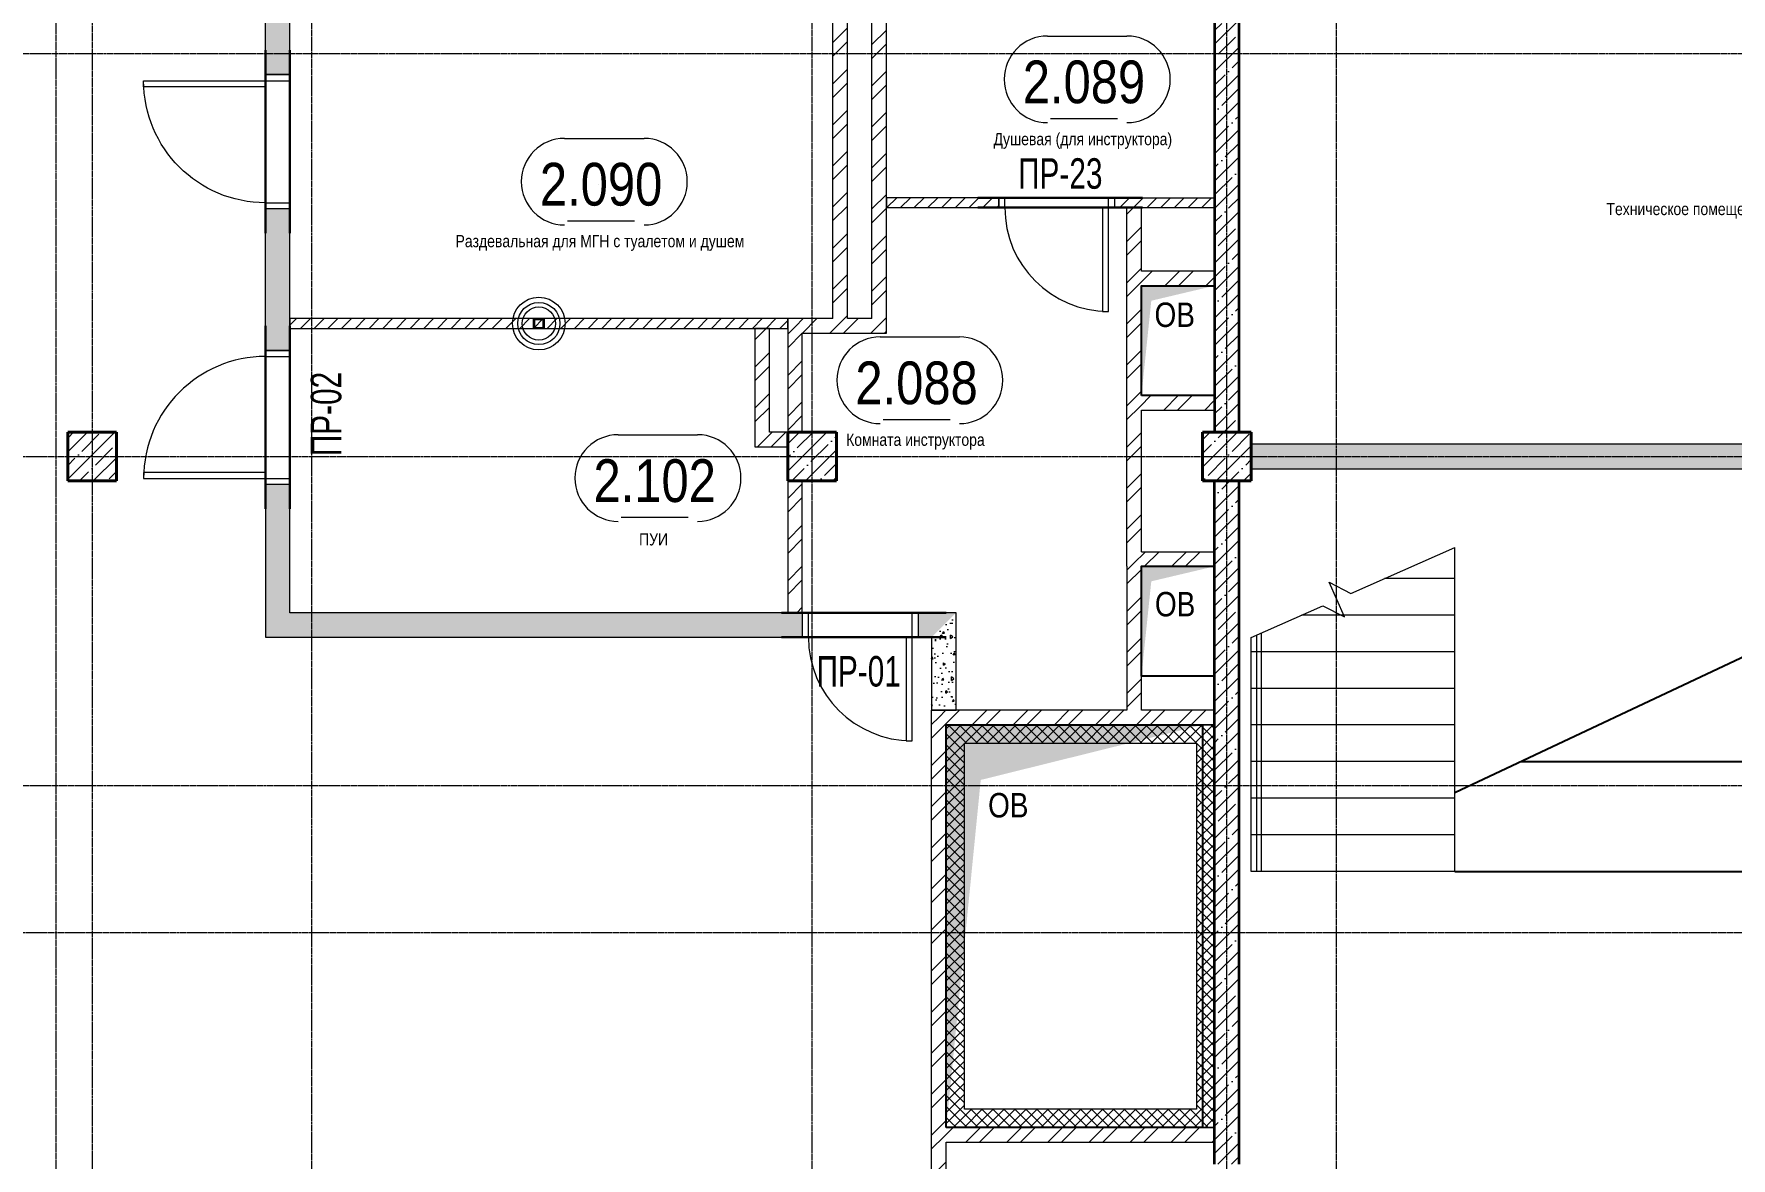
# Model space of a CAD drawing. Header units: millimetres. Extents: x -65509 to 912790, y 446 to 713294.
# Drawn here: x 160016 to 173929, y 200425 to 209639 of the extents above; entities that cross this region are included whole.
import ezdxf
from ezdxf.enums import TextEntityAlignment as Align

# ---------------------------------------------------------------- set-up
doc = ezdxf.new("R2010")
doc.units = ezdxf.units.MM
doc.linetypes.add('CENTER2', pattern=[28.575, 19.05, -3.175, 3.175, -3.175])
doc.linetypes.add('HIDDEN2', pattern=[4.7625, 3.175, -1.5875])
doc.layers.get('Defpoints').update_dxf_attribs({"color": 250})
for name, color, linetype, lineweight in [('АР_Area', 250, 'Continuous', 5), ('АР_Двери', 5, 'Continuous', 9), ('АР_Колонны', 250, 'Continuous', 30), ('АР_Стены ЖБ', 250, 'Continuous', 35), ('АР_Стены кирпич', 250, 'Continuous', 20), ('АР_Стены ПЕНОблок', 250, 'Continuous', 20), ('АР_Утеплитель', 250, 'Continuous', 0), ('АР_Ф_ЛК', 250, 'Continuous', 5), ('АР_Штриховка', 250, 'Continuous', 0), ('КМ_Фахверки', 250, 'Continuous', 25), ('ОВ_Шахты', 250, 'Continuous', 5), ('ОВ_Шахты_блок 4.1', 250, 'Continuous', 25), ('РД_Оси_100', 250, 'Continuous', 0)]:
    doc.layers.add(name, color=color, linetype=linetype, lineweight=lineweight)
for name, color, linetype, lineweight, plot in [('АР_Делит', 250, 'Continuous', 0, False), ('РД_Проем', 250, 'Continuous', 0, False), ('РД_проем_инж перемыч_подсчет', 250, 'Continuous', 30, False)]:
    doc.layers.add(name, color=color, linetype=linetype, lineweight=lineweight, plot=plot)
doc.layers.add('ЛК_Открытая', color=250, linetype='Continuous')
doc.layers.add('РД_Перемычка инж проемов', color=250, linetype='Continuous')
doc.styles.add('Arial0', font='arial.ttf')
doc.styles.add('style1', font='ARIALN.TTF')
doc.styles.add('ккк', font='isocpeur.ttf', dxfattribs={"width": 0.85, "oblique": 15})
pattern_1 = [(45, (142195.16, 127275.07), (-168.3798, 168.3798), []), (45, (142307.4, 127275.07), (-168.3798, 168.3798), [])]
pattern_2 = [(45, (142195.16, 127275.07), (-112.2532, 112.2532), []), (45, (142307.41, 127275.07), (-112.2532, 112.2532), [198.4375, -39.6875, 0, -39.6875])]
pattern_3 = [(45, (142195.16, 127275.07), (-168.3798, 168.3798), []), (45, (142307.4, 127275.07), (-168.3798, 168.3798), [])]
pattern_4 = [(45, (142195.16, 127275.07), (-168.3798, 168.3798), []), (45, (142307.4, 127275.07), (-168.3798, 168.3798), [])]
pattern_5 = [(45, (142195.16, 127275.07), (-112.2532, 112.2532), []), (45, (142307.41, 127275.07), (-112.2532, 112.2532), [198.4375, -39.6875, 0, -39.6875])]

# ---------------------------------------------------------------- blocks, each defined once
blk = doc.blocks.new('СОШ_2200_АР_ОСИ_М100_28.05.24')
at = {"layer": 'РД_Оси_100', "linetype": 'CENTER2'}
for p, q in [((20100, -6155), (20100, 139938.679)), ((27600, -6155), (27600, 139938.679)), ((119910, 82200), (-5954.958, 82200)), ((-5954.958, 78900), (119910, 78900)), ((119910, 76200), (-5954.958, 76200)), ((-5954.958, 75000), (119910, 75000))]:
    blk.add_line(p, q, dxfattribs=at)
at = {"layer": 'РД_Оси_100', "color": 1, "linetype": 'CENTER2'}
blk.add_line((24200, -6155), (24200, 139938.679), dxfattribs=at)
at = {"layer": 'РД_Оси_100', "linetype": 'CENTER2'}
for points in [[(17850, 139938.679), (18000, 139538.679), (18000, -6194.092)], [(18300, -6196.31), (18300, 139538.679), (18450, 139938.679)], [(28500, -6155), (28500, 139938.679)]]:
    blk.add_lwpolyline(points, dxfattribs=at)
blk = doc.blocks.new('ЛК_открытая 1 эт 1500')
at = {"layer": 'АР_Ф_ЛК', "color": 5, "lineweight": 0}
for p, q in [((-920, 0), (-920, 2654)), ((-920, 2400), (-343, 2400)), ((-920, 2100), (338, 2100)), ((665, 0), (665, 1956)), ((705, 0), (705, 1938)), ((750, 0), (750, 1918)), ((-920, 1800), (750, 1800)), ((-920, 1500), (750, 1500)), ((-920, 1200), (750, 1200)), ((-920, 900), (750, 900)), ((-920, 600), (750, 600)), ((-920, 300), (750, 300)), ((-920, 0), (750, 0))]:
    blk.add_line(p, q, dxfattribs=at)
blk.add_lwpolyline([(750, 1918), (162, 2177), (-16, 2085), (111, 2371), (-67, 2278), (-920, 2654)], dxfattribs=at)
at = {"layer": 'АР_Ф_ЛК', "lineweight": 0}
blk.add_lwpolyline([(-85, 2071, 0, 150, 0), (-85, 1604, 0, 0, 0), (-85, 0, 0, 0, 0)], format="xyseb", dxfattribs=at)
blk = doc.blocks.new('otv')
at = {"linetype": 'Continuous'}
blk.add_lwpolyline([(0, -1), (0, 0), (1, 0), (1, -1)], close=True, dxfattribs=at)
blk.add_solid([(0, -1), (0, 0), (0.1346, -0.1366), (1, 0)], dxfattribs=at)
blk = doc.blocks.new('Ф_блок 80')
at = {"layer": 'АР_Делит', "color": 1}
for radius in [216, 173, 136]:
    blk.add_circle((40, -40), radius, dxfattribs=at)
at = {"layer": 'КМ_Фахверки'}
blk.add_lwpolyline([(0, 0), (80, 0), (80, -80), (0, -80)], close=True, dxfattribs=at)
at = {"layer": 'КМ_Фахверки', "lineweight": 5}
blk.add_lwpolyline([(6, -6), (74, -6), (74, -74), (6, -74)], close=True, dxfattribs=at)
blk = doc.blocks.new('MOK-МаркаПом_овал_ареал')
for p, q in [((-2.99, 3.76), (3.52, 3.76)), ((-2.75, -3), (2.75, -3))]:
    blk.add_line(p, q)
for centre, radius, start, end in [((-2.99, 0.21), 3.55, 90, 270), ((3.52, 0.21), 3.55, 270, 90), ((-7.41, 0), 7.16, 0, 0.001)]:
    blk.add_arc(centre, radius, start, end)
at = {"color": 0, "style": 'style1'}
blk.add_attdef('АР-ПОМЕЩЕНИЕ:НОМЕР', text='', height=3, dxfattribs=at).set_placement((0.26, 0), align=Align.MIDDLE)
blk = doc.blocks.new('MOK-МаркаПеремычки')
at = {"color": 0, "style": 'ккк', "oblique": 15, "width": 0.85}
blk.add_attdef('АР-ПРОЕМ:ПЕРЕМЫЧКА', text='', height=2.5, dxfattribs=at).set_placement((0, 0), align=Align.MIDDLE)

msp = doc.modelspace()

# ---------------------------------------------------------------- hatches: boundary and pattern name
at = {"layer": 'АР_Штриховка', "linetype": 'Continuous', "lineweight": 0}
h = msp.add_hatch(dxfattribs=at)
h.set_pattern_fill('AR-CONC', color=256, angle=45, style=0)
h.set_pattern_definition([(95, (142195.16, 127275.07), (140.09465, 117.55338), [19.05, -209.55]), (40, (142195.16, 127275.07), (-160.01845, 110.17673), [15.24, -167.6406]), (145.45144, (142206.83, 127284.87), (-19.9238, 227.7301), [16.19, -178.09024]), (91.1842, (142159.24, 127311), (221.41024, 161.9534), [28.575, -314.325]), (141.63556, (142177.7, 127324.5), (-7.0866, 342.8268), [24.285, -267.1356]), (36.18415, (142159.24, 127311), (-7.0866, 342.8268), [22.86, -251.4597]), (66, (142186.18, 127319.97), (179.51998, 34.89515), [19.05, -209.55]), (11, (142186.18, 127319.97), (-86.53993, 173.9412), [15.24, -167.64]), (116.45145, (142201.14, 127322.88), (92.98005, 208.83634), [16.19, -178.08994]), (82.5, (142195.16, 127275.07), (-57.60547, 61.973414), [0, -165.608, 0, -170.18, 0, -168.275]), (52.5, (142195.16, 127275.07), (-23.58973, 118.087), [0, -97.028, 0, -161.798, 0, -64.135]), (12.5, (142155.105, 127235.02), (99.927863, 91.826196), [0, -63.5, 0, -198.12, 0, -262.89]), (2.5, (142137.14, 127217.06), (86.7639, 122.7224), [0, -82.55, 0, -131.572, 0, -186.69])])
h.paths.add_polyline_path([(161915.157, 213195.073), (162115.157, 213195.073), (162115.157, 213315.073), (161915.157, 213315.073)], flags=0)
h.paths.add_polyline_path([(161915.157, 210395.073), (162115.157, 210395.073), (162115.157, 210895.268), (161915.157, 210895.268)], flags=0)
h.paths.add_polyline_path([(161915.157, 211995.268), (162115.157, 211995.268), (162115.157, 213195.073), (161915.157, 213195.073)], flags=0)
h.paths.add_polyline_path([(161915.157, 204695.063), (162115.157, 204895.063), (162115.157, 205945.063), (161915.157, 205945.063)], flags=0)
h.paths.add_polyline_path([(161915.157, 207045.063), (162115.157, 207045.063), (162115.157, 207305.063), (161915.157, 207305.063)], flags=0)
h.paths.add_polyline_path([(161915.157, 207305.063), (162115.157, 207305.063), (162115.157, 208205.073), (161915.157, 208205.073)], flags=0)
h.paths.add_polyline_path([(161915.157, 209305.073), (162115.157, 209305.073), (162115.157, 210085.073), (161915.157, 210085.073)], flags=0)
h.paths.add_polyline_path([(161915.157, 210085.073), (162115.157, 210085.073), (162115.157, 210395.073), (161915.157, 210395.073)], flags=0)
h = msp.add_hatch(dxfattribs=at)
h.set_pattern_fill('ANSI32', color=256, scale=25, style=0)
h.set_pattern_definition(pattern_1)
h.paths.add_polyline_path([(166885.157, 208295.073), (167005.157, 208295.073), (167005.157, 210555.073), (166965.157, 210585.073), (166885.157, 210555.073)], flags=0)
h.paths.add_polyline_path([(166885.157, 207305.063), (167005.157, 207185.063), (167005.157, 208295.073), (166885.157, 208295.073)], flags=0)
h = msp.add_hatch(dxfattribs=at)
h.set_pattern_fill('ANSI32', color=256, scale=25, angle=-360, style=0)
h.set_pattern_definition([(45, (142195.16, 127275.07), (-168.3798, 168.3798), []), (45, (142307.4, 127275.07), (-168.3798, 168.3798), [])])
h.paths.add_polyline_path([(166685.157, 210275.073), (166565.157, 210275.073), (166565.157, 210085.073), (166685.157, 210085.073)], flags=0)
h.paths.add_polyline_path([(166685.157, 210085.073), (166565.157, 210085.073), (166565.157, 207305.063), (166605.157, 207275.063), (166685.157, 207305.063)], flags=0)
at = {"layer": 'АР_Штриховка', "linetype": 'Continuous', "lineweight": 5}
h = msp.add_hatch(dxfattribs=at)
h.set_pattern_fill('ANSI35', color=256, scale=25, style=0)
h.set_pattern_definition(pattern_5)
h.paths.add_polyline_path([(169695.157, 206375.073), (169895.157, 206375.073), (169895.157, 210225.073), (169695.157, 210225.073)], flags=0)
at = {"layer": 'АР_Штриховка', "linetype": 'Continuous', "lineweight": 0, "ltscale": 0.5}
h = msp.add_hatch(dxfattribs=at)
h.set_pattern_fill('ANSI31', color=256, scale=25, style=0)
h.set_pattern_definition([(45, (142195.16, 127275.07), (-56.1266, 56.1266), [])])
h.paths.add_polyline_path([(169695.157, 208215.073), (169695.157, 208295.073), (169095.157, 208295.073), (169095.157, 208215.073)], flags=0)
h.paths.add_polyline_path([(169095.157, 208215.073), (169095.157, 208295.073), (168875.157, 208295.073), (168875.157, 208215.073)], flags=0)
h.paths.add_polyline_path([(167925.157, 208215.073), (167925.157, 208295.073), (167005.157, 208295.073), (167005.157, 208215.073)], flags=0)
at = {"layer": 'АР_Штриховка', "linetype": 'Continuous', "lineweight": 0}
h = msp.add_hatch(dxfattribs=at)
h.set_pattern_fill('ANSI32', color=256, scale=25, style=0)
h.set_pattern_definition([(45, (142195.16, 127275.07), (-168.3798, 168.3798), []), (45, (142307.4, 127275.07), (-168.3798, 168.3798), [])])
h.paths.add_polyline_path([(168975.154, 205275.073), (169095.154, 205395.073), (169095.156, 206555.073), (169065.156, 206635.073), (168975.156, 206675.073)], flags=0)
h.paths.add_polyline_path([(168975.156, 206675.073), (169065.156, 206635.073), (169095.156, 206675.073), (169095.157, 207575.073), (169065.157, 207615.073), (168975.157, 207575.073)], flags=0)
h.paths.add_polyline_path([(168975.157, 207575.073), (169065.157, 207615.073), (169095.157, 207695.073), (169095.157, 208215.073), (168975.157, 208215.073)], flags=0)
h.paths.add_polyline_path([(168975.157, 208295.073), (169095.157, 208295.073)], flags=0)
h = msp.add_hatch(dxfattribs=at)
h.set_pattern_fill('ANSI32', color=256, scale=25, style=0)
h.set_pattern_definition(pattern_1)
h.paths.add_polyline_path([(169095.157, 207695.073), (169065.157, 207615.073), (169095.157, 207575.073), (169695.157, 207575.073), (169695.157, 207695.073)], flags=0)
at = {"layer": 'АР_Штриховка', "linetype": 'Continuous', "lineweight": 0, "ltscale": 0.5}
h = msp.add_hatch(dxfattribs=at)
h.set_pattern_fill('ANSI31', color=256, scale=25, style=0)
h.set_pattern_definition([(45, (142195.16, 127275.07), (-56.1266, 56.1266), [])])
h.paths.add_polyline_path([(166195.157, 207225.063), (166195.157, 207305.063), (162115.157, 207305.063), (162115.157, 207225.063)], flags=0)
at = {"layer": 'АР_Штриховка', "linetype": 'Continuous', "lineweight": 0}
h = msp.add_hatch(dxfattribs=at)
h.set_pattern_fill('ANSI32', color=256, scale=25, style=0)
h.set_pattern_definition([(45, (142195.16, 127275.07), (-168.3798, 168.3798), []), (45, (142307.4, 127275.07), (-168.3798, 168.3798), [])])
h.paths.add_polyline_path([(166195.157, 206375.073), (166315.157, 206375.073), (166315.157, 207185.063), (166195.157, 207305.063)], flags=0)
h = msp.add_hatch(dxfattribs=at)
h.set_pattern_fill('ANSI32', color=256, scale=25, style=0)
h.set_pattern_definition(pattern_3)
h.paths.add_polyline_path([(167005.157, 207185.063), (166885.157, 207305.063), (166685.157, 207305.063), (166605.157, 207275.063), (166565.157, 207185.063)], flags=0)
h.paths.add_polyline_path([(166565.157, 207185.063), (166605.157, 207275.063), (166565.157, 207305.063), (166195.157, 207305.063), (166315.157, 207185.063)], flags=0)
h = msp.add_hatch(dxfattribs=at)
h.set_pattern_fill('ANSI32', color=256, scale=25, style=0)
h.set_pattern_definition(pattern_3)
h.paths.add_polyline_path([(165925.157, 206255.073), (166045.157, 206375.073), (166045.157, 207225.063), (165925.157, 207225.063)], flags=0)
h = msp.add_hatch(dxfattribs=at)
h.set_pattern_fill('ANSI32', color=256, scale=25, style=0)
h.set_pattern_definition(pattern_3)
h.paths.add_polyline_path([(169695.157, 206555.073), (169695.157, 206675.073), (169095.156, 206675.073), (169065.156, 206635.073), (169095.156, 206555.073)], flags=0)
at = {"layer": 'АР_Штриховка', "linetype": 'Continuous', "lineweight": 5}
h = msp.add_hatch(dxfattribs=at)
h.set_pattern_fill('ANSI35', color=256, scale=25, style=0)
h.set_pattern_definition(pattern_2)
h.paths.add_polyline_path([(160293.072, 205975.073), (160693.072, 205975.073), (160693.072, 206375.073), (160293.072, 206375.073)], flags=0)
at = {"layer": 'АР_Штриховка', "linetype": 'Continuous', "lineweight": 0}
h = msp.add_hatch(dxfattribs=at)
h.set_pattern_fill('ANSI32', color=256, scale=25, style=0)
h.set_pattern_definition(pattern_3)
h.paths.add_polyline_path([(166195.157, 206255.073), (166195.157, 206375.073), (166045.157, 206375.073), (165925.157, 206255.073)], flags=0)
at = {"layer": 'АР_Штриховка', "linetype": 'Continuous', "lineweight": 5}
h = msp.add_hatch(dxfattribs=at)
h.set_pattern_fill('ANSI35', color=256, scale=25, style=0)
h.set_pattern_definition(pattern_2)
h.paths.add_polyline_path([(166195.157, 205975.073), (166595.157, 205975.073), (166595.157, 206375.073), (166195.157, 206375.073)], flags=0)
h = msp.add_hatch(dxfattribs=at)
h.set_pattern_fill('ANSI35', color=256, scale=25, style=0)
h.set_pattern_definition(pattern_2)
h.paths.add_polyline_path([(169595.157, 205975.073), (169995.157, 205975.073), (169995.157, 206375.073), (169595.157, 206375.073)], flags=0)
at = {"layer": 'АР_Штриховка', "linetype": 'Continuous', "lineweight": 0}
h = msp.add_hatch(dxfattribs=at)
h.set_pattern_fill('AR-CONC', color=256, angle=-315, style=0)
h.set_pattern_definition([(95, (142195.16, 127275.07), (140.09465, 117.55338), [19.05, -209.55]), (40, (142195.16, 127275.07), (-160.01845, 110.17673), [15.24, -167.6406]), (145.45144, (142206.83, 127284.87), (-19.9238, 227.7301), [16.19, -178.09024]), (91.1842, (142159.24, 127311), (221.41024, 161.9534), [28.575, -314.325]), (141.63556, (142177.7, 127324.5), (-7.0866, 342.8268), [24.285, -267.1356]), (36.18415, (142159.24, 127311), (-7.0866, 342.8268), [22.86, -251.4597]), (66, (142186.18, 127319.97), (179.51998, 34.89515), [19.05, -209.55]), (11, (142186.18, 127319.97), (-86.53993, 173.9412), [15.24, -167.64]), (116.45145, (142201.14, 127322.88), (92.98005, 208.83634), [16.19, -178.08994]), (82.5, (142195.16, 127275.07), (-57.60547, 61.973414), [0, -165.608, 0, -170.18, 0, -168.275]), (52.5, (142195.16, 127275.07), (-23.58973, 118.087), [0, -97.028, 0, -161.798, 0, -64.135]), (12.5, (142155.105, 127235.02), (99.927863, 91.826196), [0, -63.5, 0, -198.12, 0, -262.89]), (2.5, (142137.14, 127217.06), (86.7639, 122.7224), [0, -82.55, 0, -131.572, 0, -186.69])])
h.paths.add_polyline_path([(169995.157, 206275.073), (169995.157, 206075.073), (175545.157, 206075.073), (175545.157, 206275.073)], flags=0)
h = msp.add_hatch(dxfattribs=at)
h.set_pattern_fill('ANSI32', color=256, scale=25, style=0)
h.set_pattern_definition([(45, (142195.16, 127275.07), (-168.3798, 168.3798), []), (45, (142307.4, 127275.07), (-168.3798, 168.3798), [])])
h.paths.add_polyline_path([(166315.157, 205975.073), (166195.157, 205975.073), (166195.157, 204895.063), (166315.157, 204895.063)], flags=0)
at = {"layer": 'АР_Штриховка', "linetype": 'Continuous', "lineweight": 5}
h = msp.add_hatch(dxfattribs=at)
h.set_pattern_fill('ANSI35', color=256, scale=25, style=0)
h.set_pattern_definition(pattern_5)
h.paths.add_polyline_path([(169695.157, 200375.073), (169895.157, 200375.073), (169895.157, 200675.073), (169695.157, 200675.073)], flags=0)
h.paths.add_polyline_path([(169695.157, 200675.073), (169895.157, 200675.073), (169895.157, 205975.073), (169695.157, 205975.073)], flags=0)
at = {"layer": 'АР_Штриховка', "linetype": 'Continuous', "lineweight": 0}
h = msp.add_hatch(dxfattribs=at)
h.set_pattern_fill('ANSI32', color=256, scale=25, style=0)
h.set_pattern_definition(pattern_1)
h.paths.add_polyline_path([(169095.157, 205395.073), (169055.157, 205305.073), (169095.157, 205275.073), (169695.157, 205275.073), (169695.157, 205395.073)], flags=0)
h.paths.add_polyline_path([(169095.154, 205395.073), (168975.154, 205275.073), (168975.157, 205275.073), (169055.157, 205305.073), (169095.157, 205395.073)], flags=0)
h = msp.add_hatch(dxfattribs=at)
h.set_pattern_fill('ANSI32', color=256, scale=25, style=0)
h.set_pattern_definition(pattern_4)
h.paths.add_polyline_path([(168975.157, 204095.073), (169055.157, 204065.073), (169095.157, 204095.073), (169095.157, 205275.073), (169055.157, 205305.073), (168975.157, 205275.073)], flags=0)
h = msp.add_hatch(dxfattribs=at)
h.set_pattern_fill('AR-CONC', color=256, angle=45, style=0)
h.set_pattern_definition([(95, (142195.16, 127275.07), (140.09465, 117.55338), [19.05, -209.55]), (40, (142195.16, 127275.07), (-160.01845, 110.17673), [15.24, -167.6406]), (145.45144, (142206.83, 127284.87), (-19.9238, 227.7301), [16.19, -178.09024]), (91.1842, (142159.24, 127311), (221.41024, 161.9534), [28.575, -314.325]), (141.63556, (142177.7, 127324.5), (-7.0866, 342.8268), [24.285, -267.1356]), (36.18415, (142159.24, 127311), (-7.0866, 342.8268), [22.86, -251.4597]), (66, (142186.18, 127319.97), (179.51998, 34.89515), [19.05, -209.55]), (11, (142186.18, 127319.97), (-86.53993, 173.9412), [15.24, -167.64]), (116.45145, (142201.14, 127322.88), (92.98005, 208.83634), [16.19, -178.08994]), (82.5, (142195.16, 127275.07), (-57.60547, 61.973414), [0, -165.608, 0, -170.18, 0, -168.275]), (52.5, (142195.16, 127275.07), (-23.58973, 118.087), [0, -97.028, 0, -161.798, 0, -64.135]), (12.5, (142155.105, 127235.02), (99.927863, 91.826196), [0, -63.5, 0, -198.12, 0, -262.89]), (2.5, (142137.14, 127217.06), (86.7639, 122.7224), [0, -82.55, 0, -131.572, 0, -186.69])])
h.paths.add_polyline_path([(162115.157, 204895.063), (161915.157, 204695.063), (166315.157, 204695.063), (166315.157, 204895.063)], flags=0)
h.paths.add_polyline_path([(167265.157, 204895.063), (167265.157, 204695.063), (167375.157, 204695.063), (167575.157, 204895.063)], flags=0)
h = msp.add_hatch(dxfattribs=at)
h.set_pattern_fill('AR-CONC', color=256, angle=-315, style=0)
h.set_pattern_definition([(95, (142195.16, 127275.07), (140.09465, 117.55338), [19.05, -209.55]), (40, (142195.16, 127275.07), (-160.01845, 110.17673), [15.24, -167.6406]), (145.45144, (142206.83, 127284.87), (-19.9238, 227.7301), [16.19, -178.09024]), (91.1842, (142159.24, 127311), (221.41024, 161.9534), [28.575, -314.325]), (141.63556, (142177.7, 127324.5), (-7.0866, 342.8268), [24.285, -267.1356]), (36.18415, (142159.24, 127311), (-7.0866, 342.8268), [22.86, -251.4597]), (66, (142186.18, 127319.97), (179.51998, 34.89515), [19.05, -209.55]), (11, (142186.18, 127319.97), (-86.53993, 173.9412), [15.24, -167.64]), (116.45145, (142201.14, 127322.88), (92.98005, 208.83634), [16.19, -178.08994]), (82.5, (142195.16, 127275.07), (-57.60547, 61.973414), [0, -165.608, 0, -170.18, 0, -168.275]), (52.5, (142195.16, 127275.07), (-23.58973, 118.087), [0, -97.028, 0, -161.798, 0, -64.135]), (12.5, (142155.105, 127235.02), (99.927863, 91.826196), [0, -63.5, 0, -198.12, 0, -262.89]), (2.5, (142137.14, 127217.06), (86.7639, 122.7224), [0, -82.55, 0, -131.572, 0, -186.69])])
h.paths.add_polyline_path([(167575.157, 204895.063), (167375.157, 204695.063), (167375.157, 204095.073), (167575.157, 204095.073)], flags=0)
h = msp.add_hatch(dxfattribs=at)
h.set_pattern_fill('ANSI32', color=256, scale=25, style=0)
h.set_pattern_definition([(45, (142195.16, 127275.07), (-168.3798, 168.3798), []), (45, (142307.4, 127275.07), (-168.3798, 168.3798), [])])
h.paths.add_polyline_path([(167375.157, 204095.073), (167495.157, 203975.073), (169095.157, 203975.073), (169055.157, 204065.073), (168975.157, 204095.073)], flags=0)
h.paths.add_polyline_path([(169095.157, 204095.073), (169055.157, 204065.073), (169095.157, 203975.073), (169695.157, 203975.073), (169695.157, 204095.073)], flags=0)
h = msp.add_hatch(dxfattribs=at)
h.set_pattern_fill('ANSI32', color=256, scale=25, style=0)
h.set_pattern_definition(pattern_4)
h.paths.add_polyline_path([(167375.157, 198755.073), (167495.157, 198875.073), (167495.157, 200555.073), (167465.157, 200635.073), (167375.157, 200675.073)], flags=0)
h.paths.add_polyline_path([(167375.157, 200675.073), (167465.157, 200635.073), (167495.157, 200675.073), (167495.157, 203975.073), (167375.157, 204095.073)], flags=0)
h = msp.add_hatch(dxfattribs=at)
h.set_pattern_fill('ANSI37', color=256, scale=20, angle=-360, style=0)
h.set_pattern_definition([(45, (142195.16, 127275.07), (-44.90128, 44.90128), []), (135, (142195.16, 127275.07), (-44.90128, -44.90128), [])])
h.paths.add_polyline_path([(167645.157, 203825.073), (167495.157, 203975.073), (167495.157, 200675.073), (167645.157, 200825.073)], flags=0)
h = msp.add_hatch(dxfattribs=at)
h.set_pattern_fill('ANSI37', color=256, scale=20, angle=-360, style=0)
h.set_pattern_definition([(45, (142195.16, 127275.07), (-44.90128, 44.90128), []), (135, (142195.16, 127275.07), (-44.90128, -44.90128), [])])
h.paths.add_polyline_path([(169545.279, 203825.073), (169695.157, 203975.073), (167495.157, 203975.073), (167645.157, 203825.073)], flags=0)
h = msp.add_hatch(dxfattribs=at)
h.set_pattern_fill('ANSI37', color=256, scale=20, style=0)
h.set_pattern_definition([(45, (142195.16, 127275.07), (-44.90128, 44.90128), []), (135, (142195.16, 127275.07), (-44.90128, -44.90128), [])])
h.paths.add_polyline_path([(169547.708, 200825.073), (169697.83, 200675.073), (169695.157, 203975.073), (169545.279, 203825.073)], flags=0)
h = msp.add_hatch(dxfattribs=at)
h.set_pattern_fill('ANSI37', color=256, scale=20, style=0)
h.set_pattern_definition([(45, (142195.16, 127275.07), (-44.90128, 44.90128), []), (135, (142195.16, 127275.07), (-44.90128, -44.90128), [])])
h.paths.add_polyline_path([(167645.157, 200825.073), (167495.157, 200675.073), (169697.83, 200675.073), (169547.708, 200825.073)], flags=0)
h = msp.add_hatch(dxfattribs=at)
h.set_pattern_fill('ANSI32', color=256, scale=25, style=0)
h.set_pattern_definition(pattern_3)
h.paths.add_polyline_path([(167495.157, 200675.073), (167465.157, 200635.073), (167495.157, 200555.073), (169695.157, 200555.073), (169695.157, 200675.073)], flags=0)

# ---------------------------------------------------------------- linework, layer by layer
at = {"layer": 'АР_Двери', "linetype": 'Continuous', "lineweight": 9}
for points in [[(161915.157, 209255.073), (161915.157, 209205.073), (160915.157, 209205.073), (160915.157, 209255.073)], [(162115.157, 209255.073), (162115.157, 209305.073), (161915.157, 209305.073), (161915.157, 209255.073)], [(167975.157, 208295.073), (167925.157, 208295.073), (167925.157, 208215.073), (167975.157, 208215.073)], [(168825.157, 208295.073), (168875.157, 208295.073), (168875.157, 208215.073), (168825.157, 208215.073)], [(162115.157, 208255.073), (162115.157, 208205.073), (161915.157, 208205.073), (161915.157, 208255.073)], [(168825.157, 208215.073), (168775.157, 208215.073), (168775.157, 207365.073), (168825.157, 207365.073)], [(162115.157, 206995.063), (162115.157, 207045.063), (161915.157, 207045.063), (161915.157, 206995.063)], [(161915.157, 205995.063), (161915.157, 206045.063), (160915.157, 206045.063), (160915.157, 205995.063)], [(162115.157, 205995.063), (162115.157, 205945.063), (161915.157, 205945.063), (161915.157, 205995.063)], [(166365.157, 204895.063), (166315.157, 204895.063), (166315.157, 204695.063), (166365.157, 204695.063)], [(167215.157, 204895.063), (167265.157, 204895.063), (167265.157, 204695.063), (167215.157, 204695.063)], [(167215.157, 204695.063), (167165.157, 204695.063), (167165.157, 203845.063), (167215.157, 203845.063)]]:
    msp.add_lwpolyline(points, close=True, dxfattribs=at)
at = {"layer": 'АР_Двери', "linetype": 'Continuous', "lineweight": 9, "extrusion": (0, 0, -1)}
msp.add_arc((-161915.157, 209255.073), 1000, 270, 0, dxfattribs=at)
at = {"layer": 'АР_Двери', "linetype": 'Continuous', "lineweight": 9}
for centre, radius, start, end in [((168825.157, 208215.073), 850, 180, 270), ((161915.157, 205995.063), 1000, 90, 180), ((167215.157, 204695.063), 850, 180, 270)]:
    msp.add_arc(centre, radius, start, end, dxfattribs=at)
at = {"layer": 'АР_Колонны', "linetype": 'HIDDEN2', "lineweight": 25}
for p, q in [((160293.072, 206375.073), (160693.072, 206375.073)), ((160293.072, 205975.073), (160293.072, 206375.073)), ((160693.072, 206375.073), (160693.072, 205975.073)), ((166195.157, 206375.073), (166595.157, 206375.073)), ((166195.157, 205975.073), (166195.157, 206375.073)), ((166595.157, 206375.073), (166595.157, 205975.073)), ((169595.157, 206375.073), (169995.157, 206375.073)), ((169595.157, 205975.073), (169595.157, 206375.073)), ((169995.157, 206375.073), (169995.157, 205975.073)), ((160693.072, 205975.073), (160293.072, 205975.073)), ((166595.157, 205975.073), (166195.157, 205975.073)), ((169995.157, 205975.073), (169595.157, 205975.073))]:
    msp.add_line(p, q, dxfattribs=at)
at = {"layer": 'АР_Колонны', "linetype": 'Continuous', "lineweight": 35}
for p, q in [((160293.072, 206375.073), (160693.072, 206375.073)), ((160293.072, 205975.073), (160293.072, 206375.073)), ((160693.072, 205975.073), (160693.072, 206375.073)), ((166195.157, 206375.073), (166595.157, 206375.073)), ((166195.157, 205975.073), (166195.157, 206375.073)), ((166595.157, 205975.073), (166595.157, 206375.073)), ((169595.157, 206375.073), (169995.157, 206375.073)), ((169595.157, 205975.073), (169595.157, 206375.073)), ((169995.157, 205975.073), (169995.157, 206375.073)), ((160293.072, 205975.073), (160693.072, 205975.073)), ((166195.157, 205975.073), (166595.157, 205975.073)), ((169595.157, 205975.073), (169995.157, 205975.073))]:
    msp.add_line(p, q, dxfattribs=at)
at = {"layer": 'АР_Стены ЖБ', "linetype": 'Continuous', "lineweight": 35}
for p, q in [((169695.157, 210225.073), (169695.157, 206375.073)), ((169895.157, 206375.073), (169895.157, 210225.073)), ((169695.157, 206375.073), (169895.157, 206375.073)), ((169895.157, 205975.073), (169695.157, 205975.073)), ((169695.157, 200375.073), (169695.157, 205975.073)), ((169895.157, 200375.073), (169895.157, 205975.073))]:
    msp.add_line(p, q, dxfattribs=at)
at = {"layer": 'АР_Стены ЖБ', "linetype": 'Continuous', "lineweight": 40}
for p, q in [((160693.072, 206375.073), (160293.072, 206375.073)), ((160293.072, 206375.073), (160293.072, 205975.073)), ((160693.072, 205975.073), (160693.072, 206375.073)), ((166595.157, 206375.073), (166195.157, 206375.073)), ((166195.157, 206375.073), (166195.157, 205975.073)), ((166595.157, 205975.073), (166595.157, 206375.073)), ((169995.157, 206375.073), (169595.157, 206375.073)), ((169595.157, 206375.073), (169595.157, 205975.073)), ((169995.157, 205975.073), (169995.157, 206375.073)), ((160293.072, 205975.073), (160693.072, 205975.073)), ((166195.157, 205975.073), (166595.157, 205975.073)), ((169595.157, 205975.073), (169995.157, 205975.073))]:
    msp.add_line(p, q, dxfattribs=at)
at = {"layer": 'АР_Стены кирпич', "linetype": 'Continuous', "lineweight": 20}
for p, q in [((166885.157, 207305.063), (166885.157, 210555.073)), ((167005.157, 207185.063), (167005.157, 210555.073)), ((166565.157, 207305.063), (166565.157, 210275.073)), ((166685.157, 207305.063), (166685.157, 210275.073)), ((168975.157, 208295.073), (168975.157, 208295.073)), ((168975.157, 208295.073), (169095.157, 208295.073)), ((169095.157, 208295.073), (168975.157, 208295.073)), ((168975.154, 205275.073), (168975.157, 208215.073)), ((169095.157, 208215.073), (168975.157, 208215.073)), ((169095.157, 207695.073), (169095.157, 208215.073)), ((169695.157, 207695.073), (169095.157, 207695.073)), ((169695.157, 207575.073), (169695.157, 207695.073)), ((169095.156, 206675.073), (169095.157, 207575.073)), ((169095.157, 207575.073), (169695.157, 207575.073)), ((166195.157, 207305.063), (166195.157, 206375.073)), ((166565.157, 207305.063), (166195.157, 207305.063)), ((166885.157, 207305.063), (166685.157, 207305.063)), ((166045.157, 207225.063), (165925.157, 207225.063)), ((165925.157, 207225.063), (165925.157, 206255.073)), ((166045.157, 206375.073), (166045.157, 207225.063)), ((166315.157, 206375.073), (166315.157, 207185.063)), ((166315.157, 207185.063), (167005.157, 207185.063)), ((169695.157, 206675.073), (169095.156, 206675.073)), ((169695.157, 206555.073), (169695.157, 206675.073)), ((169095.154, 205395.073), (169095.156, 206555.073)), ((169095.156, 206555.073), (169695.157, 206555.073)), ((166195.157, 206375.073), (166045.157, 206375.073)), ((166195.157, 206375.073), (166315.157, 206375.073)), ((166195.157, 206255.073), (166195.157, 206375.073)), ((165925.157, 206255.073), (166195.157, 206255.073)), ((166315.157, 205975.073), (166195.157, 205975.073)), ((166195.157, 205975.073), (166195.157, 204895.063)), ((166315.157, 204895.063), (166315.157, 205975.073)), ((169095.154, 205395.073), (169695.157, 205395.073)), ((169695.157, 205275.073), (169695.157, 205395.073)), ((168975.154, 205275.073), (168975.157, 205275.073)), ((168975.154, 205275.073), (168975.154, 205275.073)), ((168975.157, 205275.073), (168975.157, 204095.073)), ((169095.157, 204095.073), (169095.157, 205275.073)), ((169095.157, 205275.073), (169695.157, 205275.073)), ((166195.157, 204895.063), (166315.157, 204895.063)), ((168975.157, 204095.073), (167375.157, 204095.073)), ((167375.157, 198755.073), (167375.157, 204095.073)), ((167495.157, 203975.073), (169695.157, 203975.073)), ((167495.157, 200675.073), (167495.157, 203975.073)), ((169695.157, 204095.073), (169095.157, 204095.073)), ((169695.157, 203975.073), (169695.157, 204095.073)), ((169695.157, 200675.073), (167495.157, 200675.073)), ((169695.157, 200555.073), (169695.157, 200675.073)), ((167495.157, 200555.073), (169695.157, 200555.073)), ((167495.157, 198875.073), (167495.157, 200555.073))]:
    msp.add_line(p, q, dxfattribs=at)
at = {"layer": 'АР_Стены ПЕНОблок', "linetype": 'Continuous', "lineweight": 20}
for p, q in [((161915.157, 209305.073), (161915.157, 210895.268)), ((162115.157, 209305.073), (162115.157, 210895.268)), ((161915.157, 209305.073), (162115.157, 209305.073)), ((167925.157, 208295.073), (167005.157, 208295.073)), ((167005.157, 208295.073), (167005.157, 208215.073)), ((167925.157, 208215.073), (167925.157, 208295.073)), ((168875.157, 208295.073), (169695.157, 208295.073)), ((168875.157, 208295.073), (168875.157, 208215.073)), ((169695.157, 208215.073), (169695.157, 208295.073)), ((162115.157, 208205.073), (161915.157, 208205.073)), ((161915.157, 207045.063), (161915.157, 208205.073)), ((162115.157, 207045.063), (162115.157, 208205.073)), ((167005.157, 208215.073), (167925.157, 208215.073)), ((168875.157, 208215.073), (169695.157, 208215.073)), ((166195.157, 207305.063), (162115.157, 207305.063)), ((162115.157, 207305.063), (162115.157, 207225.063)), ((166195.157, 207225.063), (166195.157, 207305.063)), ((162115.157, 207225.063), (166195.157, 207225.063)), ((161915.157, 207045.063), (162115.157, 207045.063)), ((169995.157, 206275.073), (169995.157, 206075.073)), ((175545.157, 206275.073), (169995.157, 206275.073)), ((169995.157, 206075.073), (175545.157, 206075.073)), ((162115.157, 205945.063), (161915.157, 205945.063)), ((161915.157, 205945.063), (161915.157, 204695.063)), ((162115.157, 204895.063), (162115.157, 205945.063)), ((166315.157, 204895.063), (162115.157, 204895.063)), ((167265.157, 204895.063), (167265.157, 204695.063)), ((167575.157, 204895.063), (167265.157, 204895.063)), ((167575.157, 204095.073), (167575.157, 204895.063)), ((161915.157, 204695.063), (166315.157, 204695.063)), ((167265.157, 204695.063), (167375.157, 204695.063)), ((167375.157, 204695.063), (167375.157, 204095.073)), ((167375.157, 204095.073), (167575.157, 204095.073))]:
    msp.add_line(p, q, dxfattribs=at)
at = {"layer": 'АР_Утеплитель', "linetype": 'Continuous', "lineweight": 0}
for p, q in [((167495.157, 203975.073), (167495.157, 200675.073)), ((169695.157, 203975.073), (167495.157, 203975.073)), ((169697.83, 200675.073), (169695.157, 203975.073)), ((167645.157, 200825.073), (167645.157, 203825.073)), ((167645.157, 203825.073), (169545.279, 203825.073)), ((169545.279, 203825.073), (169547.708, 200825.073)), ((169547.708, 200825.073), (167645.157, 200825.073)), ((167495.157, 200675.073), (169697.83, 200675.073))]:
    msp.add_line(p, q, dxfattribs=at)
at = {"layer": 'ЛК_Открытая'}
for p, q in [((171665.157, 203422.185), (185925.157, 210140.379)), ((172201.936, 203675.073), (185925.157, 203675.073)), ((171665.157, 202775.073), (185925.157, 202775.073))]:
    msp.add_line(p, q, dxfattribs=at)
at = {"layer": 'РД_Проем', "linetype": 'Continuous', "lineweight": 0}
for p, q in [((161915.157, 209305.073), (161915.157, 208205.073)), ((162115.157, 209305.073), (162115.157, 208205.073)), ((168875.157, 208295.073), (167925.157, 208295.073)), ((168875.157, 208215.073), (167925.157, 208215.073)), ((161915.157, 207045.063), (161915.157, 205945.063)), ((162115.157, 207045.063), (162115.157, 205945.063)), ((167265.157, 204895.063), (166315.157, 204895.063)), ((167265.157, 204695.063), (166315.157, 204695.063))]:
    msp.add_line(p, q, dxfattribs=at)
at = {"layer": 'РД_проем_инж перемыч_подсчет', "linetype": 'Continuous', "lineweight": 30}
for p, q in [((161915.157, 209505.073), (161915.157, 208005.073)), ((162115.157, 209505.073), (162115.157, 208005.073)), ((169105.157, 208295.073), (167755.157, 208295.073)), ((169105.157, 208215.073), (167755.157, 208215.073)), ((161915.157, 207245.063), (161915.157, 205745.063)), ((162115.157, 207245.063), (162115.157, 205745.063)), ((167495.157, 204895.063), (166145.157, 204895.063)), ((167495.157, 204695.063), (166145.157, 204695.063))]:
    msp.add_line(p, q, dxfattribs=at)

# ---------------------------------------------------------------- block references
at = {"layer": 'АР_Area', "linetype": 'Continuous', "lineweight": 5}
ref = msp.add_blockref('MOK-МаркаПом_овал_ареал', (168624.121, 209245.865), dxfattribs=dict(at, xscale=100, yscale=100, zscale=100))
ref.add_attrib('АР-ПОМЕЩЕНИЕ:НОМЕР', '2.089', dxfattribs={"layer": '0', "color": 0, "height": 350, "style": 'style1'}).set_placement((168624.121, 209245.865), align=Align.MIDDLE)
ref.add_attrib('АР-ПОМЕЩЕНИЕ:НАИМЕНОВАНИЕ', 'Душевая (для инструктора)', dxfattribs={"layer": 'Defpoints', "color": 2, "height": 100, "style": 'style1'}).set_placement((168614.706, 208764.472), align=Align.MIDDLE)
ref = msp.add_blockref('MOK-МаркаПом_овал_ареал', (174730.152, 208674.176), dxfattribs=dict(at, xscale=100, yscale=100, zscale=100))
ref.add_attrib('АР-ПОМЕЩЕНИЕ:НОМЕР', '2.160', dxfattribs={"layer": '0', "color": 0, "height": 350, "style": 'style1'}).set_placement((174730.152, 208674.176), align=Align.MIDDLE)
ref.add_attrib('АР-ПОМЕЩЕНИЕ:НАИМЕНОВАНИЕ', 'Техническое помещение для прокладки инженерных коммуникаций', dxfattribs={"layer": 'Defpoints', "color": 2, "height": 100, "style": 'style1'}).set_placement((174720.736, 208192.783), align=Align.MIDDLE)
ref = msp.add_blockref('MOK-МаркаПом_овал_ареал', (164665.354, 208407.063), dxfattribs=dict(at, xscale=100, yscale=100, zscale=100))
ref.add_attrib('АР-ПОМЕЩЕНИЕ:НОМЕР', '2.090', dxfattribs={"layer": '0', "color": 0, "height": 350, "style": 'style1'}).set_placement((164665.354, 208407.063), align=Align.MIDDLE)
ref.add_attrib('АР-ПОМЕЩЕНИЕ:НАИМЕНОВАНИЕ', 'Раздевальная для МГН с туалетом и душем', dxfattribs={"layer": 'Defpoints', "color": 2, "height": 100, "style": 'style1'}).set_placement((164655.939, 207925.67), align=Align.MIDDLE)
ref = msp.add_blockref('MOK-МаркаПом_овал_ареал', (167251.757, 206778.955), dxfattribs=dict(at, xscale=100, yscale=100, zscale=100))
ref.add_attrib('АР-ПОМЕЩЕНИЕ:НОМЕР', '2.088', dxfattribs={"layer": '0', "color": 0, "height": 350, "style": 'style1'}).set_placement((167251.757, 206778.955), align=Align.MIDDLE)
ref.add_attrib('АР-ПОМЕЩЕНИЕ:НАИМЕНОВАНИЕ', 'Комната инструктора', dxfattribs={"layer": 'Defpoints', "color": 2, "height": 100, "style": 'style1'}).set_placement((167242.342, 206297.562), align=Align.MIDDLE)
ref = msp.add_blockref('MOK-МаркаПом_овал_ареал', (165105.008, 205977.439), dxfattribs=dict(at, xscale=100, yscale=100, zscale=100))
ref.add_attrib('АР-ПОМЕЩЕНИЕ:НОМЕР', '2.102', dxfattribs={"layer": '0', "color": 0, "height": 350, "style": 'style1'}).set_placement((165105.008, 205977.439), align=Align.MIDDLE)
ref.add_attrib('АР-ПОМЕЩЕНИЕ:НАИМЕНОВАНИЕ', 'ПУИ', dxfattribs={"layer": 'Defpoints', "color": 2, "height": 100, "style": 'style1'}).set_placement((165095.593, 205496.046), align=Align.MIDDLE)
at = {"layer": 'КМ_Фахверки'}
msp.add_blockref('Ф_блок 80', (164115.157, 207305.063), dxfattribs=at)
at = {"layer": 'ЛК_Открытая', "xscale": -1}
msp.add_blockref('ЛК_открытая 1 эт 1500', (170745.157, 202775.073), dxfattribs=at)
at = {"layer": 'ОВ_Шахты_блок 4.1'}
for p, xscale, yscale in [((169095.157, 207575.073), 600, 900), ((169095.157, 205275.073), 600, 900), ((167495.157, 203975.073), 2100, 3300)]:
    msp.add_blockref('otv', p, dxfattribs=dict(at, xscale=xscale, yscale=yscale))
at = {"layer": 'РД_Оси_100'}
msp.add_blockref('СОШ_2200_АР_ОСИ_М100_28.05.24', (142195.157, 127275.073), dxfattribs=at)
at = {"layer": 'РД_Перемычка инж проемов', "linetype": 'Continuous', "lineweight": -3}
ref = msp.add_blockref('MOK-МаркаПеремычки', (168429.946, 208495.004, 200), dxfattribs=dict(at, xscale=100, yscale=100, zscale=100))
ref.add_attrib('АР-ПРОЕМ:ПЕРЕМЫЧКА', 'ПР-23', dxfattribs={"layer": '0', "color": 0, "height": 250, "style": 'Arial0', "width": 0.7}).set_placement((168429.946, 208495.004, 200), align=Align.MIDDLE)
ref = msp.add_blockref('MOK-МаркаПеремычки', (162410.792, 206523.425, 200), dxfattribs=dict(at, xscale=100, yscale=100, zscale=100, rotation=89.99999999999999))
ref.add_attrib('АР-ПРОЕМ:ПЕРЕМЫЧКА', 'ПР-02', dxfattribs={"layer": '0', "color": 0, "height": 250, "rotation": 90, "style": 'Arial0', "width": 0.7}).set_placement((162410.792, 206523.425, 200), align=Align.MIDDLE)
ref = msp.add_blockref('MOK-МаркаПеремычки', (166777.18, 204414.877, 200), dxfattribs=dict(at, xscale=100, yscale=100, zscale=100))
ref.add_attrib('АР-ПРОЕМ:ПЕРЕМЫЧКА', 'ПР-01', dxfattribs={"layer": '0', "color": 0, "height": 250, "style": 'Arial0', "width": 0.7}).set_placement((166777.18, 204414.877, 200), align=Align.MIDDLE)

# ---------------------------------------------------------------- texts
at = {"layer": 'ОВ_Шахты', "char_height": 200, "attachment_point": 5, "style": 'style1'}
for insert, width in [((169367.969, 207335.759), 600.51575), ((169371.329, 204963.587), 600.51575), ((168003.549, 203315.719), 1850)]:
    msp.add_mtext('ОВ', dxfattribs=dict(at, insert=insert, width=width))

doc.saveas('drawing.dxf')
